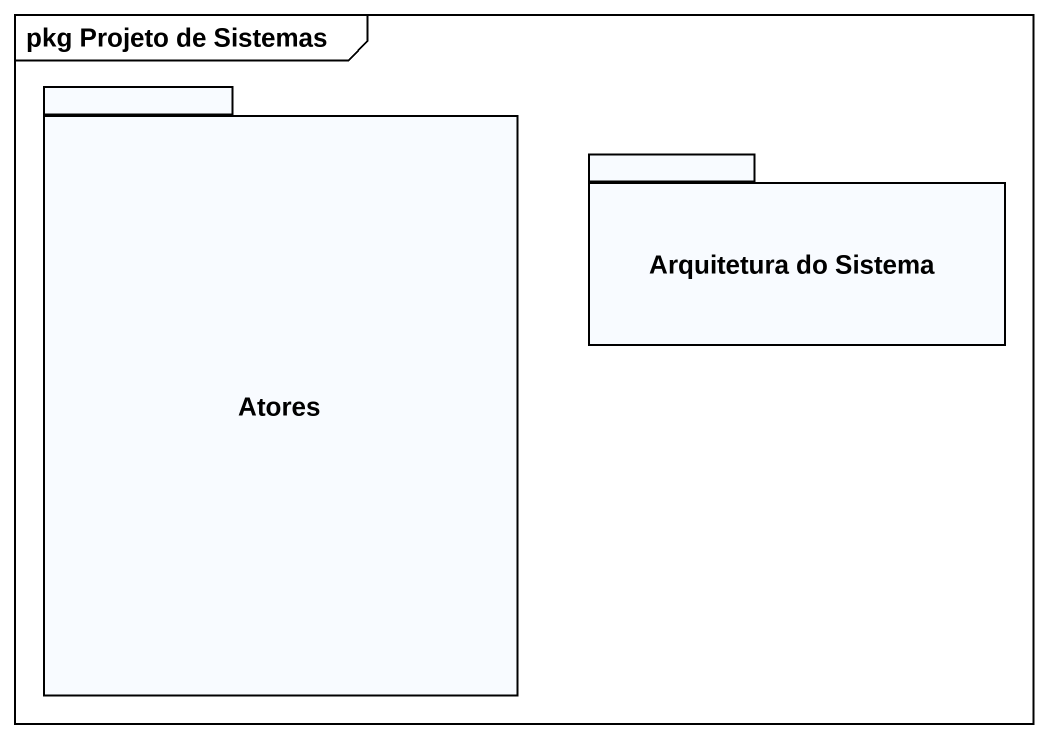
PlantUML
@startuml
mainframe pkg Projeto de Sistemas
package Atores {
}
package "Arquitetura do Sistema" as Arquitetura_do_Sistema {
}
@enduml
